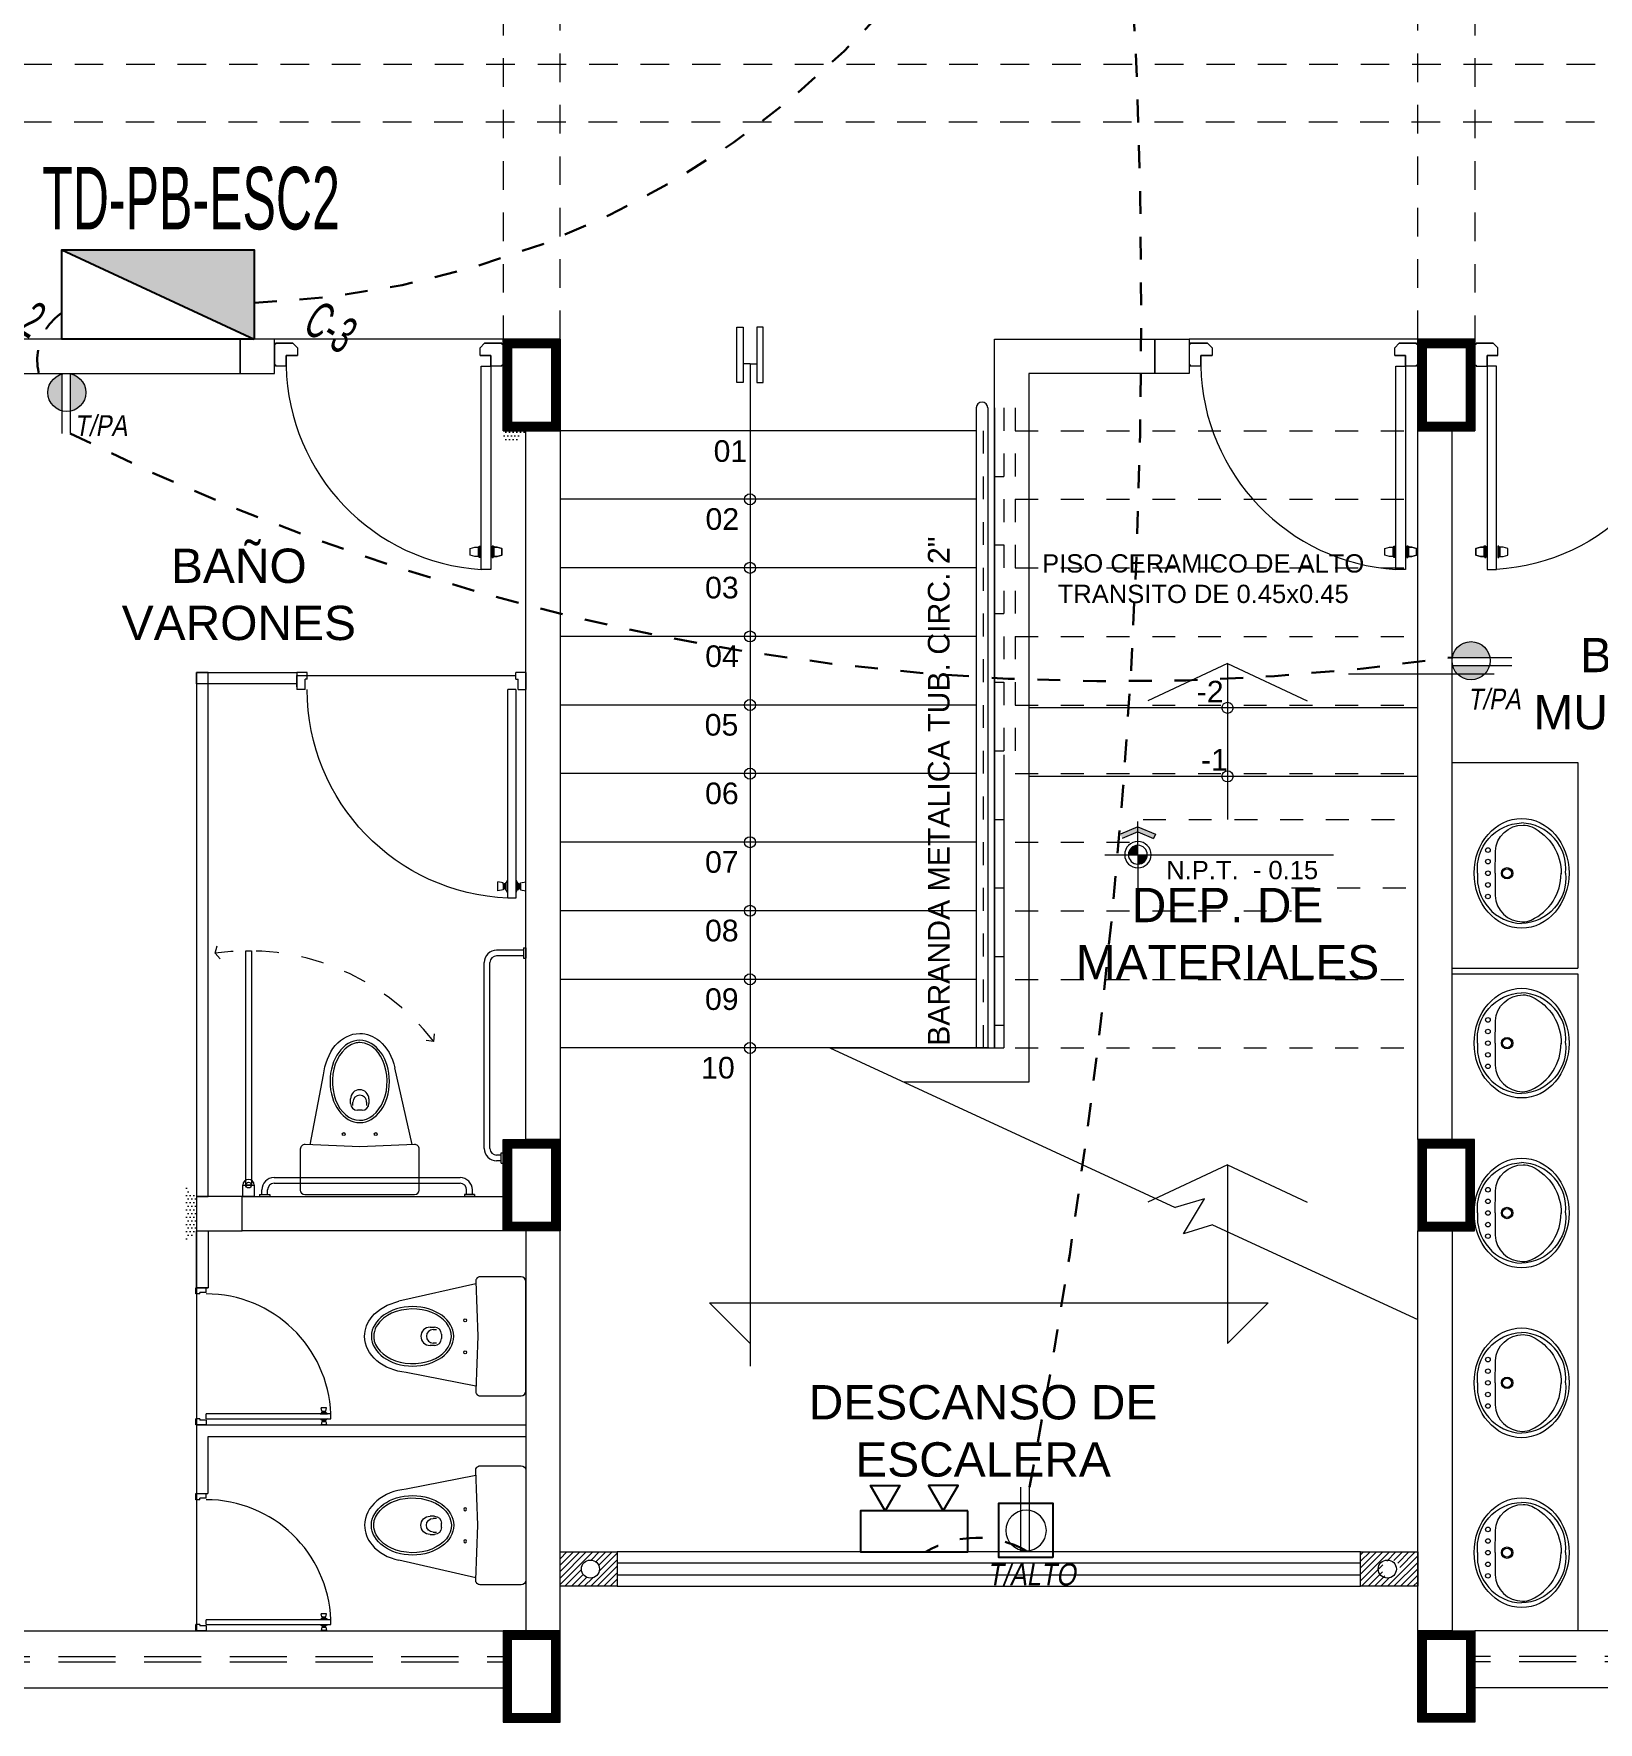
# Model space of a CAD drawing. Header units: millimetres. Extents: x 3354 to 3637, y 1117 to 1358.
# Drawn here: x 3566.86 to 3573.71, y 1123.77 to 1131.16 of the extents above; entities that cross this region are included whole.
import ezdxf

# ---------------------------------------------------------------- set-up
doc = ezdxf.new("R2010")
doc.units = ezdxf.units.MM
for name, pattern in [('CONTINUA', [0]), ('DASHED', [0.75, 0.5, -0.25]), ('DASHED2', [0.375, 0.25, -0.125]), ('HIDDEN', [0.375, 0.25, -0.125]), ('TRAZOS1', [0.15, 0.1, -0.05])]:
    doc.linetypes.add(name, pattern=pattern)
for name, color, linetype, lineweight in [('CASCO', 252, 'Continuous', 9), ('INST. TOMAC.', 3, 'DASHED', 30), ('MURO ALTO', 5, 'Continuous', 25), ('TABLERO', 122, 'Continuous', 25)]:
    doc.layers.add(name, color=color, linetype=linetype, lineweight=lineweight)
doc.layers.add('Efec-muebles', color=7, linetype='Continuous', lineweight=13, true_color=0x85826f)
doc.styles.add('1', font='arial.ttf')
doc.styles.add('2-SIETE', font='ARIALN.TTF', dxfattribs={"height": 0.07})
doc.styles.add('BYE', font='ARIALN.TTF', dxfattribs={"oblique": 10, "height": 2})
doc.styles.add('style2', font='arial.ttf')

# ---------------------------------------------------------------- blocks, each defined once
blk = doc.blocks.new('ghjghg')
at = {"layer": 'Efec-muebles', "linetype": 'CONTINUA', "lineweight": 5, "ltscale": 0.002}
for p, q in [((722.4101, 469.2713), (722.4101, 468.7913)), ((722.6092, 469.2913), (722.4301, 469.2913)), ((722.6191, 469.0313), (722.6292, 469.2704)), ((722.6283, 469.2488), (722.9335, 469.1894)), ((722.8007, 469.0613), (722.8148, 469.0613)), ((722.8089, 469.0713), (722.8289, 469.0713)), ((722.6292, 468.7921), (722.6191, 469.0313)), ((722.7789, 469.0213), (722.7789, 469.0413)), ((722.8148, 469.0013), (722.8007, 469.0013)), ((722.8289, 468.9913), (722.8089, 468.9913)), ((722.8689, 469.0313), (722.8689, 469.0313)), ((722.6288, 468.8013), (722.9653, 468.8781)), ((722.4301, 468.7713), (722.6092, 468.7713))]:
    blk.add_line(p, q, dxfattribs=at)
for centre in [(722.6751, 469.1013), (722.6751, 468.9613)]:
    blk.add_circle(centre, 0.00635, dxfattribs=at)
for centre, radius, start, end in [((722.4301, 469.2713), 0.02, 90, 180), ((722.6092, 469.2713), 0.02, 357.57739, 90), ((722.8089, 469.0413), 0.03, 90, 180), ((722.8148, 469.0313), 0.03, 0, 90), ((722.8289, 469.0313), 0.04, 0, 90), ((722.8089, 469.0213), 0.03, 180, 270), ((722.8148, 469.0313), 0.03, 270, 0), ((722.8289, 469.0313), 0.04, 270, 360), ((722.4301, 468.7913), 0.02, 180, 270), ((722.6092, 468.7913), 0.02, 270, 2.42261)]:
    blk.add_arc(centre, radius, start, end, dxfattribs=at)
at = {"layer": 'Efec-muebles', "linetype": 'CONTINUA', "lineweight": 5, "ltscale": 0.002, "extrusion": (0, 0, -1)}
blk.add_ellipse((722.9051, 469.0313), major_axis=(0.18, 0), ratio=0.722222, dxfattribs=at)
at = {"layer": 'Efec-muebles', "linetype": 'CONTINUA', "lineweight": 5, "ltscale": 0.002}
for points, knots in [([(723.0751, 469.0313), (723.0751, 469.0026), (723.0598, 468.9736), (722.9911, 468.9193), (722.9235, 468.9042), (722.8038, 468.9256), (722.755, 468.9612), (722.7257, 469.0424), (722.7434, 469.0879), (722.8317, 469.1477), (722.9008, 469.1589), (723.0177, 469.131), (723.0622, 469.093), (723.0742, 469.0451), (723.0751, 469.0382), (723.0751, 469.0313)], [0, 0, 0, 0, 0.74049, 0.74049, 1.813277, 1.813277, 2.886063, 2.886063, 3.958849, 3.958849, 5.031636, 5.031636, 6.104422, 6.104422, 6.283185, 6.283185, 6.283185, 6.283185]), ([(722.9335, 469.1894), (722.9818, 469.1843), (723.0282, 469.1669), (723.0945, 469.1103), (723.1151, 469.0715), (723.1151, 469.0313), (723.1151, 469.0004), (723.1031, 468.97), (723.0549, 468.912), (723.0123, 468.8889), (722.9653, 468.8781)], [4.853824, 4.853824, 4.853824, 4.853824, 5.580391, 5.580391, 6.283185, 6.283185, 6.283185, 6.822949, 6.822949, 7.551337, 7.551337, 7.551337, 7.551337])]:
    blk.add_open_spline(points, degree=3, knots=knots, dxfattribs=at)
blk = doc.blocks.new('cgytutytry')
at = {"layer": 'CASCO'}
for p, q in [((-4.4816, 891.1751), (-4.4866, 891.1751)), ((-4.4866, 891.1751), (-4.4866, 891.0996)), ((-4.4866, 891.0996), (-4.4866, 891.1751)), ((-4.4866, 891.1751), (-4.4816, 891.1751)), ((-4.4816, 891.1802), (-4.4816, 891.1751)), ((-4.391, 891.1802), (-4.4816, 891.1802)), ((-4.4816, 891.1751), (-4.4816, 891.1802)), ((-4.386, 891.1265), (-4.4325, 891.1265)), ((-4.4325, 891.1265), (-4.4325, 891.0795)), ((-4.391, 891.1802), (-4.391, 891.1751)), ((-4.391, 891.1802), (-4.391, 891.1751)), ((-4.386, 891.1751), (-4.391, 891.1751)), ((-4.391, 891.1751), (-4.386, 891.1751)), ((-4.386, 891.1751), (-4.386, 891.1265)), ((-4.386, 891.1751), (-4.386, 891.1265)), ((-4.386, 891.0851), (-4.386, 891.1265)), ((-4.386, 891.1265), (-3.4968, 891.1265)), ((-3.5981, 891.132), (-3.5981, 891.1405)), ((-3.5981, 891.1405), (-3.5942, 891.1405)), ((-3.5495, 891.132), (-3.5981, 891.132)), ((-3.5942, 891.155), (-3.5892, 891.1752)), ((-3.5942, 891.1405), (-3.5942, 891.155)), ((-3.5892, 891.1752), (-3.5592, 891.1752)), ((-3.5592, 891.1752), (-3.5541, 891.155)), ((-3.5541, 891.155), (-3.5541, 891.1366)), ((-3.5541, 891.1366), (-3.5495, 891.1366)), ((-3.5495, 891.1366), (-3.5495, 891.132)), ((-3.4968, 891.1265), (-3.4968, 891.0851)), ((-4.4665, 891.0795), (-4.4866, 891.0996)), ((-4.4665, 891.0795), (-4.4866, 891.0996)), ((-4.4325, 891.0795), (-4.4665, 891.0795)), ((-4.4325, 891.0795), (-4.4665, 891.0795)), ((-3.4968, 891.0851), (-4.386, 891.0851)), ((-3.5981, 891.075), (-3.5981, 891.0797)), ((-3.5981, 891.0797), (-3.5495, 891.0797)), ((-3.5942, 891.075), (-3.5981, 891.075)), ((-3.5942, 891.0567), (-3.5942, 891.075)), ((-3.5892, 891.0365), (-3.5942, 891.0567)), ((-3.5541, 891.0567), (-3.5592, 891.0365)), ((-3.5495, 891.075), (-3.5541, 891.075)), ((-3.5541, 891.075), (-3.5541, 891.0567)), ((-3.5495, 891.0797), (-3.5495, 891.075)), ((-3.5592, 891.0365), (-3.5892, 891.0365)), ((-4.4668, 890.2808), (-4.4869, 890.2607)), ((-4.4869, 890.2607), (-4.4668, 890.2808)), ((-4.4869, 890.2607), (-4.4869, 890.1852)), ((-4.4869, 890.1852), (-4.4869, 890.2607)), ((-4.4668, 890.2808), (-4.4328, 890.2808)), ((-4.4668, 890.2808), (-4.4328, 890.2808)), ((-4.4328, 890.2808), (-4.4328, 890.2308)), ((-4.4869, 890.1852), (-4.4819, 890.1852)), ((-4.4819, 890.1852), (-4.4869, 890.1852)), ((-4.4819, 890.1852), (-4.4819, 890.1802)), ((-4.4819, 890.1802), (-4.4819, 890.1852)), ((-4.4819, 890.1802), (-4.3913, 890.1802)), ((-4.4328, 890.2308), (-4.3862, 890.2308)), ((-4.3913, 890.1852), (-4.3862, 890.1852)), ((-4.3913, 890.1852), (-4.3913, 890.1802)), ((-4.3862, 890.1852), (-4.3913, 890.1852)), ((-4.3913, 890.1852), (-4.3913, 890.1802)), ((-4.3862, 890.2308), (-4.3862, 890.1852)), ((-4.3862, 890.2308), (-4.3862, 890.1852))]:
    blk.add_line(p, q, dxfattribs=at)
for points in [[(-4.4325, 891.0795), (-4.4325, 891.1265), (-4.386, 891.1265)], [(-4.3862, 890.2308), (-4.4328, 890.2308), (-4.4328, 890.2808)]]:
    blk.add_lwpolyline(points, dxfattribs=at)
for points in [[(-3.4968, 891.1265), (-3.4968, 891.0851), (-4.386, 891.0851), (-4.386, 891.1265)], [(-3.5495, 891.132), (-3.5495, 891.1366), (-3.5981, 891.1366), (-3.5981, 891.132)], [(-3.5541, 891.1405), (-3.5541, 891.155), (-3.5592, 891.1752), (-3.5892, 891.1752), (-3.5942, 891.155), (-3.5942, 891.1405)], [(-3.5495, 891.0797), (-3.5495, 891.075), (-3.5981, 891.075), (-3.5981, 891.0797)], [(-3.5541, 891.0712), (-3.5541, 891.0567), (-3.5592, 891.0365), (-3.5892, 891.0365), (-3.5942, 891.0567), (-3.5942, 891.0712)]]:
    blk.add_lwpolyline(points, close=True, dxfattribs=at)
blk.add_arc((-4.4075, 891.1431), 0.9125, 271.33619, 356.35898, dxfattribs=at)
blk = doc.blocks.new('hjkhjkuhku')
at = {"layer": 'CASCO'}
for p, q in [((734.6482, 326.1642), (734.6482, 326.2092)), ((734.6482, 326.2092), (734.6752, 326.2092)), ((734.6692, 326.1642), (734.6692, 326.1912)), ((734.6752, 326.1912), (734.6692, 326.1912)), ((734.6752, 326.1912), (734.6752, 326.2092)), ((735.2212, 326.2092), (735.2482, 326.2092)), ((735.2212, 326.1912), (735.2212, 326.2092)), ((735.2212, 326.1912), (735.2272, 326.1912)), ((735.2272, 326.1642), (735.2272, 326.1912)), ((735.2482, 326.2092), (735.2482, 326.1642)), ((735.2482, 326.2092), (735.2482, 326.1642)), ((734.6692, 326.1642), (734.6482, 326.1642)), ((734.6752, 326.1642), (734.6962, 326.1642)), ((734.6752, 326.1642), (734.6752, 325.6182)), ((734.6962, 325.6182), (734.6962, 326.1642)), ((735.2272, 326.1642), (735.2482, 326.1642)), ((734.6633, 325.6583), (734.649, 325.6612)), ((734.649, 325.6373), (734.649, 325.6612)), ((734.6743, 325.665), (734.6705, 325.6578)), ((734.6752, 325.665), (734.6743, 325.665)), ((734.6743, 325.665), (734.6743, 325.6335)), ((734.6962, 325.665), (734.6972, 325.665)), ((734.6972, 325.665), (734.701, 325.6578)), ((734.6972, 325.665), (734.6972, 325.6335)), ((734.7082, 325.6583), (734.7225, 325.6612)), ((734.7225, 325.6373), (734.7225, 325.6612)), ((734.6633, 325.6402), (734.649, 325.6373)), ((734.6633, 325.6545), (734.6633, 325.6583)), ((734.6633, 325.6545), (734.6633, 325.644)), ((734.6657, 325.6545), (734.6633, 325.6545)), ((734.6633, 325.644), (734.6633, 325.6402)), ((734.6657, 325.644), (734.6633, 325.644)), ((734.6681, 325.6559), (734.6657, 325.6559)), ((734.6657, 325.6545), (734.6657, 325.6559)), ((734.6657, 325.6545), (734.6657, 325.644)), ((734.6657, 325.644), (734.6657, 325.6426)), ((734.6681, 325.6426), (734.6657, 325.6426)), ((734.6681, 325.6559), (734.6681, 325.6578)), ((734.6705, 325.6578), (734.6681, 325.6578)), ((734.6681, 325.6559), (734.6681, 325.6426)), ((734.6681, 325.6426), (734.6681, 325.6406)), ((734.6705, 325.6406), (734.6681, 325.6406)), ((734.6705, 325.6578), (734.6705, 325.6406)), ((734.6743, 325.6335), (734.6705, 325.6406)), ((734.6752, 325.6335), (734.6743, 325.6335)), ((734.6752, 325.6182), (734.6962, 325.6182)), ((734.6962, 325.6492), (734.6962, 325.6492)), ((734.6962, 325.6492), (734.6962, 325.6492)), ((734.6962, 325.6335), (734.6972, 325.6335)), ((734.6972, 325.6335), (734.701, 325.6406)), ((734.701, 325.6578), (734.7034, 325.6578)), ((734.701, 325.6578), (734.701, 325.6406)), ((734.701, 325.6406), (734.7034, 325.6406)), ((734.7034, 325.6559), (734.7034, 325.6578)), ((734.7034, 325.6559), (734.7034, 325.6426)), ((734.7034, 325.6559), (734.7058, 325.6559)), ((734.7034, 325.6426), (734.7034, 325.6406)), ((734.7034, 325.6426), (734.7058, 325.6426)), ((734.7058, 325.6545), (734.7058, 325.6559)), ((734.7058, 325.6545), (734.7082, 325.6545)), ((734.7058, 325.6545), (734.7058, 325.644)), ((734.7058, 325.644), (734.7058, 325.6426)), ((734.7058, 325.644), (734.7082, 325.644)), ((734.7082, 325.6545), (734.7082, 325.6583)), ((734.7082, 325.6545), (734.7082, 325.644)), ((734.7082, 325.644), (734.7082, 325.6402)), ((734.7082, 325.6402), (734.7225, 325.6373))]:
    blk.add_line(p, q, dxfattribs=at)
blk.add_arc((734.6752, 326.1642), 0.546, 272.2042, 0, dxfattribs=at)
blk = doc.blocks.new('dtyrdyt')
at = {"layer": 'CASCO'}
h = blk.add_hatch(color=256, dxfattribs=at)
h.paths.add_polyline_path([(850.1257, 424.9391), (850.167, 424.9391, 0.414214), (850.1257, 424.9804)])
h.paths.add_polyline_path([(850.1257, 424.8978), (850.1257, 424.9391), (850.0844, 424.9391, 0.414214)])
blk.add_hatch(color=256, dxfattribs=at).paths.add_polyline_path([(850.1257, 424.839), (850.057, 424.8675), (850.0494, 424.8491), (850.1257, 424.8176), (850.202, 424.8491), (850.1944, 424.8675)])
for p, q in [((850.1257, 424.9391), (850.1257, 425.0839)), ((849.9811, 424.9391), (850.9807, 424.9391)), ((850.1257, 424.9391), (850.1257, 424.7945)), ((850.1257, 424.8176), (850.0494, 424.8491)), ((850.1257, 424.839), (850.057, 424.8675)), ((850.1257, 424.839), (850.1944, 424.8675)), ((850.1257, 424.8176), (850.202, 424.8491)), ((850.202, 424.8491), (850.1944, 424.8675))]:
    blk.add_line(p, q, dxfattribs=at)
for radius in [0.0578, 0.0413]:
    blk.add_circle((850.1257, 424.9391), radius, dxfattribs=at)
blk = doc.blocks.new('T')
at = {"color": 4, "linetype": 'Continuous', "lineweight": 20, "ltscale": 0.1}
for p, q in [((-49.2221, 238.5732), (-49.433, 238.5732)), ((-49.2221, 238.5443), (-49.433, 238.5443))]:
    blk.add_line(p, q, dxfattribs=at)
blk.add_circle((-49.2892, 238.5559), 0.0671, dxfattribs=at)
blk = doc.blocks.new('TABLERO ELECTRICO')
at = {"layer": 'TABLERO'}
blk.add_hatch(color=256, dxfattribs=at).paths.add_polyline_path([(138.8883, 62.4182), (138.8883, 61.6883), (139.2284, 62.4182)])
blk.add_line((138.8883, 61.6883), (139.2284, 62.4182), dxfattribs=at)
blk.add_lwpolyline([(139.2284, 62.4182), (139.2284, 61.6883), (138.8883, 61.6883), (138.8883, 62.4182)], close=True, dxfattribs=at)

msp = doc.modelspace()

# ---------------------------------------------------------------- hatches: boundary and pattern name
at = {"linetype": 'Continuous', "lineweight": 20, "ltscale": 0.1}
h = msp.add_hatch(color=4, dxfattribs=at)
h.paths.add_polyline_path([(3567.0226, 1129.5052), (3567.0226, 1129.6694, -0.840509)])
h.paths.add_polyline_path([(3566.9868, 1129.6678), (3566.9868, 1129.5068, -0.767976)])
h = msp.add_hatch(color=4, dxfattribs=at)
h.paths.add_polyline_path([(3573.2327, 1128.4286), (3573.0685, 1128.4286, -0.840509)])
h.paths.add_polyline_path([(3573.0701, 1128.3928), (3573.2311, 1128.3928, -0.767976)])
at = {"layer": 'CASCO'}
h = msp.add_hatch(dxfattribs=at)
h.set_pattern_fill('DOTS', color=256, scale=0.01, angle=180, style=0)
h.set_pattern_definition([(180, (1535.49222, -156.794488), (-0.0079375, -0.015875), [0, -0.015875])])
h.paths.add_polyline_path([(3568.9165, 1129.3704), (3568.9165, 1129.4196), (3568.9173, 1129.4204), (3569.0158, 1129.4204), (3568.9658, 1129.3704)])
h = msp.add_hatch(dxfattribs=at)
h.set_pattern_fill('DOTS', color=256, scale=0.01, angle=180, style=0)
h.set_pattern_definition([(180, (1536.833583, -153.544492), (-0.0079375, -0.015875), [0, -0.015875])])
h.paths.add_polyline_path([(3567.5759, 1125.9204), (3567.5259, 1125.8704), (3567.5259, 1126.1204), (3567.5759, 1126.0704)])
at = {"layer": 'CASCO', "lineweight": 5}
h = msp.add_hatch(dxfattribs=at)
h.set_pattern_fill('_USER', color=256, scale=0.02, angle=45, pattern_type=0)
h.set_pattern_definition([(45, (1632.53791, -137.165645), (-0.01414213562, 0.01414213562), [])])
edge = h.paths.add_edge_path()
edge.add_arc((3569.2988, 1124.4412), 0.0395, 180, 540)
h.paths.add_polyline_path([(3569.4158, 1124.3662), (3569.1658, 1124.3662), (3569.1658, 1124.5162), (3569.4158, 1124.5162)])
h = msp.add_hatch(dxfattribs=at)
h.set_pattern_fill('_USER', color=256, scale=0.02, angle=45, pattern_type=0)
h.set_pattern_definition([(45, (1629.036414, -137.165645), (-0.01414213562, 0.01414213562), [])])
edge = h.paths.add_edge_path()
edge.add_arc((3572.8002, 1124.4412), 0.0395, 180, 540)
h.paths.add_polyline_path([(3572.9173, 1124.3662), (3572.6673, 1124.3662), (3572.6673, 1124.5162), (3572.9173, 1124.5162)])

# ---------------------------------------------------------------- linework, layer by layer
at = {"color": 4, "linetype": 'Continuous', "lineweight": 20, "ltscale": 0.1}
for p, q in [((3566.9868, 1129.6706), (3566.9868, 1129.4086)), ((3567.0226, 1129.6706), (3567.0226, 1129.4086)), ((3573.0673, 1128.4286), (3573.3293, 1128.4286)), ((3573.0673, 1128.3928), (3573.3293, 1128.3928))]:
    msp.add_line(p, q, dxfattribs=at)
at = {"color": 2, "lineweight": 25}
for points in [[(3570.5875, 1124.6952), (3570.523, 1124.8068), (3570.6519, 1124.8068)], [(3570.5875, 1124.6952), (3570.523, 1124.8068), (3570.6519, 1124.8068)], [(3570.8421, 1124.6952), (3570.9065, 1124.8068), (3570.7777, 1124.8068)], [(3570.8421, 1124.6952), (3570.9065, 1124.8068), (3570.7777, 1124.8068)], [(3570.9493, 1124.6952), (3570.4803, 1124.6952), (3570.4803, 1124.5162), (3570.9493, 1124.5162)], [(3570.9493, 1124.6952), (3570.4803, 1124.6952), (3570.4803, 1124.5162), (3570.9493, 1124.5162)]]:
    msp.add_lwpolyline(points, close=True, dxfattribs=at)
msp.add_lwpolyline([(3571.3212, 1124.4919), (3571.0844, 1124.4919), (3571.0844, 1124.7298), (3571.3212, 1124.7298)], close=True)
msp.add_lwpolyline([(3571.3212, 1124.4919), (3571.0844, 1124.4919), (3571.0844, 1124.7298), (3571.3212, 1124.7298)], close=True)
at = {"color": 4, "linetype": 'Continuous', "lineweight": 20, "ltscale": 0.1}
for centre in [(3567.0083, 1129.5873), (3573.1506, 1128.4143)]:
    msp.add_circle(centre, 0.0833, dxfattribs=at)
at = {"layer": 'CASCO', "lineweight": 5}
for p, q in [((3567.9665, 1129.8204), (3567.9165, 1129.8204)), ((3568.9165, 1129.8204), (3567.9165, 1129.8204)), ((3568.9165, 1129.8204), (3568.8665, 1129.8204)), ((3572.9173, 1129.8204), (3571.9173, 1129.8204)), ((3569.9969, 1129.7133), (3569.9669, 1129.7133)), ((3569.9969, 1129.7133), (3569.9969, 1125.3282)), ((3569.9969, 1129.7133), (3570.0269, 1129.7133)), ((3569.9976, 1129.7133), (3569.9976, 1125.3282)), ((3570.9865, 1129.5204), (3570.9865, 1126.7204)), ((3571.0365, 1129.5204), (3571.0365, 1126.7204)), ((3571.0665, 1129.5204), (3571.0665, 1126.7204)), ((3570.9865, 1129.4204), (3569.1665, 1129.4204)), ((3571.0665, 1129.2204), (3571.1065, 1129.2204)), ((3570.9865, 1129.1204), (3569.1664, 1129.1204)), ((3571.0665, 1128.9204), (3571.1065, 1128.9204)), ((3570.9865, 1128.8204), (3569.1662, 1128.8204)), ((3571.0665, 1128.6204), (3571.1065, 1128.6204)), ((3570.9865, 1128.5204), (3569.1661, 1128.5204)), ((3568.015, 1128.35), (3568.9722, 1128.35)), ((3572.0854, 1128.4027), (3571.737, 1128.2388)), ((3572.0854, 1128.4027), (3572.0854, 1127.7204)), ((3572.0854, 1128.4027), (3572.4338, 1128.2388)), ((3571.0665, 1128.3204), (3571.1065, 1128.3204)), ((3570.9865, 1128.2204), (3569.166, 1128.2204)), ((3572.9165, 1128.2081), (3571.2165, 1128.2081)), ((3571.0665, 1128.0204), (3571.1065, 1128.0204)), ((3571.1065, 1128.0019), (3571.1065, 1126.7204)), ((3570.9865, 1127.9204), (3569.1658, 1127.9204)), ((3572.9165, 1127.9081), (3571.2165, 1127.9081)), ((3573.0673, 1127.9692), (3573.6173, 1127.9692)), ((3573.6173, 1127.9692), (3573.6173, 1127.0692)), ((3571.0665, 1127.7204), (3571.1065, 1127.7204)), ((3570.9865, 1127.6204), (3569.1657, 1127.6204)), ((3571.0665, 1127.4204), (3571.1065, 1127.4204)), ((3570.9865, 1127.3204), (3569.1656, 1127.3204)), ((3567.6573, 1127.135), (3567.6664, 1127.1673)), ((3567.6573, 1127.135), (3567.6788, 1127.1103)), ((3571.0665, 1127.1204), (3571.1065, 1127.1204)), ((3570.9865, 1127.0204), (3569.1654, 1127.0204)), ((3573.0673, 1127.0692), (3573.6173, 1127.0692)), ((3573.0673, 1127.0442), (3573.6173, 1127.0442)), ((3573.6173, 1127.0442), (3573.6173, 1124.1711)), ((3571.0665, 1126.8204), (3571.1065, 1126.8204)), ((3568.613, 1126.7491), (3568.5797, 1126.7531)), ((3568.613, 1126.7491), (3568.616, 1126.7825)), ((3570.9865, 1126.7204), (3569.1653, 1126.7204)), ((3570.3454, 1126.7204), (3571.857, 1126.0219)), ((3571.0415, 1126.7204), (3570.9765, 1126.7204)), ((3571.0165, 1126.7204), (3570.9765, 1126.7204)), ((3571.0165, 1126.7204), (3570.9765, 1126.7204)), ((3571.0415, 1126.7204), (3571.1065, 1126.7204)), ((3571.0665, 1126.7204), (3571.1065, 1126.7204)), ((3572.0854, 1126.2098), (3571.737, 1126.0459)), ((3572.0854, 1126.2098), (3572.0854, 1125.4282)), ((3572.0854, 1126.2098), (3572.4338, 1126.0459)), ((3572.0194, 1125.9469), (3572.9173, 1125.532)), ((3569.8193, 1125.6058), (3572.263, 1125.6058)), ((3569.9969, 1125.4282), (3569.8193, 1125.6058)), ((3572.0854, 1125.4282), (3572.263, 1125.6058)), ((3566.1665, 1124.1716), (3568.9163, 1124.1716)), ((3575.9178, 1124.1711), (3573.1678, 1124.1711)), ((3566.1665, 1123.9221), (3568.9163, 1123.9221)), ((3575.9178, 1123.9216), (3573.1678, 1123.9216))]:
    msp.add_line(p, q, dxfattribs=at)
at = {"layer": 'CASCO', "linetype": 'TRAZOS1', "lineweight": 5}
for p, q in [((3571.1065, 1129.5204), (3571.1065, 1128.0019)), ((3571.1565, 1129.5204), (3571.1565, 1127.9788)), ((3571.0165, 1129.4204), (3571.0165, 1126.6204)), ((3571.1565, 1129.4204), (3572.9165, 1129.4204)), ((3571.1565, 1129.1204), (3572.9165, 1129.1204)), ((3571.1565, 1128.8204), (3572.9165, 1128.8204)), ((3571.1565, 1128.5204), (3572.9165, 1128.5204)), ((3571.1565, 1128.2204), (3572.9165, 1128.2204)), ((3571.1565, 1127.9204), (3572.9165, 1127.9204)), ((3571.7158, 1127.7204), (3572.9165, 1127.7204)), ((3571.1565, 1127.6204), (3571.7158, 1127.6204)), ((3572.365, 1127.4204), (3572.9165, 1127.4204)), ((3571.1565, 1127.3204), (3572.365, 1127.3204)), ((3571.1565, 1127.0204), (3572.9165, 1127.0204)), ((3571.1565, 1126.7204), (3572.9165, 1126.7204))]:
    msp.add_line(p, q, dxfattribs=at)
at = {"layer": 'CASCO', "lineweight": 5, "ltscale": 0.002}
for p, q in [((3568.015, 1128.3), (3568.015, 1128.35)), ((3573.0673, 1127.9692), (3573.6173, 1127.9692)), ((3567.5752, 1125.0716), (3567.5752, 1124.7716)), ((3567.5759, 1125.0716), (3569.0158, 1125.0716)), ((3567.6252, 1125.0216), (3567.6252, 1124.7716)), ((3567.6259, 1125.0216), (3569.0158, 1125.0216))]:
    msp.add_line(p, q, dxfattribs=at)
at = {"layer": 'CASCO'}
for p, q in [((3573.2521, 1128.3555), (3572.6139, 1128.3555)), ((3567.5759, 1125.9204), (3567.5759, 1124.1716))]:
    msp.add_line(p, q, dxfattribs=at)
at = {"layer": 'CASCO', "linetype": 'Continuous', "lineweight": 5}
for p, q in [((3568.8343, 1126.2809), (3568.8343, 1127.0941)), ((3568.8593, 1126.2809), (3568.8593, 1127.0941)), ((3569.0061, 1127.1482), (3568.8883, 1127.1482)), ((3569.0061, 1127.1232), (3568.8883, 1127.1232)), ((3569.0061, 1127.1578), (3569.0061, 1127.1135)), ((3569.0061, 1127.1578), (3569.0158, 1127.1578)), ((3569.0061, 1127.1135), (3569.0158, 1127.1135)), ((3569.0158, 1127.1578), (3569.0158, 1127.1135)), ((3568.9076, 1126.2519), (3568.8883, 1126.2519)), ((3568.9076, 1126.2269), (3568.8883, 1126.2269)), ((3568.9076, 1126.2172), (3568.9076, 1126.2616)), ((3568.9076, 1126.2616), (3568.9173, 1126.2616)), ((3568.9076, 1126.2172), (3568.9173, 1126.2172)), ((3568.9173, 1126.2172), (3568.9173, 1126.2616)), ((3567.9151, 1126.1534), (3568.7283, 1126.1534)), ((3567.9151, 1126.1284), (3568.7283, 1126.1284)), ((3567.8514, 1126.0801), (3567.8957, 1126.0801)), ((3567.8514, 1126.0801), (3567.8514, 1126.0704)), ((3567.8514, 1126.0704), (3567.8957, 1126.0704)), ((3567.8611, 1126.0801), (3567.8611, 1126.0994)), ((3567.8861, 1126.0801), (3567.8861, 1126.0994)), ((3567.8957, 1126.0801), (3567.8957, 1126.0704)), ((3568.792, 1126.0801), (3568.7476, 1126.0801)), ((3568.7476, 1126.0801), (3568.7476, 1126.0704)), ((3568.792, 1126.0704), (3568.7476, 1126.0704)), ((3568.7573, 1126.0801), (3568.7573, 1126.0994)), ((3568.7823, 1126.0801), (3568.7823, 1126.0994)), ((3568.792, 1126.0801), (3568.792, 1126.0704))]:
    msp.add_line(p, q, dxfattribs=at)
at = {"layer": 'CASCO', "lineweight": 5, "ltscale": 2}
for p, q in [((3567.5759, 1125.6716), (3567.6259, 1125.6716)), ((3567.5752, 1124.7716), (3567.6252, 1124.7716))]:
    msp.add_line(p, q, dxfattribs=at)
at = {"layer": 'CASCO', "linetype": 'HIDDEN', "lineweight": 5, "ltscale": 0.5}
for points in [[(3569.1665, 1133.5242), (3568.9165, 1133.5242), (3568.9165, 1129.8204), (3569.1665, 1129.8204)], [(3572.9173, 1133.5242), (3573.1673, 1133.5242), (3573.1673, 1129.8204), (3572.9173, 1129.8204)], [(3566.3658, 1130.7716), (3575.718, 1130.7716), (3575.718, 1131.0216), (3566.3658, 1131.0216)]]:
    msp.add_lwpolyline(points, close=True, dxfattribs=at)
at = {"layer": 'CASCO'}
for points in [[(3567.7665, 1129.6704), (3567.7665, 1129.8204), (3565.9143, 1129.8204), (3565.9143, 1129.6704)], [(3567.7665, 1129.8204), (3565.915, 1129.8204), (3565.915, 1129.6704), (3567.7665, 1129.6704)], [(3569.1665, 1126.3204), (3569.0158, 1126.3204), (3569.0158, 1129.4204), (3569.1665, 1129.4204)], [(3572.9165, 1126.3204), (3573.0673, 1126.3204), (3573.0673, 1129.4204), (3572.9165, 1129.4204)], [(3572.9165, 1126.3204), (3573.0673, 1126.3204), (3573.0673, 1129.4204), (3572.9165, 1129.4204)], [(3569.1658, 1125.9204), (3569.0158, 1125.9204), (3569.0158, 1124.1711), (3569.1658, 1124.1711)], [(3572.9173, 1125.9204), (3573.0673, 1125.9204), (3573.0673, 1124.1711), (3572.9173, 1124.1711)]]:
    msp.add_lwpolyline(points, close=True, dxfattribs=at)
at = {"layer": 'CASCO', "lineweight": 5}
for points in [[(3567.7665, 1129.8204), (3567.7665, 1129.6704), (3567.9165, 1129.6704), (3567.9165, 1129.8204)], [(3568.9165, 1129.8204), (3569.1665, 1129.8204), (3569.1665, 1129.4204), (3568.9165, 1129.4204)], [(3568.9165, 1129.4204), (3569.1665, 1129.4204), (3569.1665, 1129.8204), (3568.9165, 1129.8204)], [(3569.9392, 1129.631), (3569.9392, 1129.8737), (3569.9669, 1129.8737), (3569.9669, 1129.631)], [(3570.0545, 1129.631), (3570.0545, 1129.8737), (3570.0269, 1129.8737), (3570.0269, 1129.631)], [(3571.9173, 1129.8204), (3571.9173, 1129.6704), (3571.7673, 1129.6704), (3571.7673, 1129.8204)], [(3572.9173, 1129.8204), (3573.1673, 1129.8204), (3573.1673, 1129.4204), (3572.9173, 1129.4204)], [(3572.9173, 1129.4204), (3573.1673, 1129.4204), (3573.1673, 1129.8204), (3572.9173, 1129.8204)], [(3568.9173, 1126.3204), (3569.1658, 1126.3204), (3569.1658, 1125.9204), (3568.9173, 1125.9204)], [(3573.1657, 1126.3204), (3572.9173, 1126.3204), (3572.9173, 1125.9204), (3573.1657, 1125.9204)], [(3567.5759, 1125.9204), (3567.7759, 1125.9204), (3567.7759, 1126.0704), (3567.5759, 1126.0704)], [(3568.9173, 1125.9204), (3567.7759, 1125.9204), (3567.7759, 1126.0704), (3568.9173, 1126.0704)], [(3569.4158, 1124.3662), (3569.1658, 1124.3662), (3569.1658, 1124.5162), (3569.4158, 1124.5162)], [(3569.4158, 1124.3662), (3572.6673, 1124.3662), (3572.6673, 1124.5162), (3569.4158, 1124.5162)], [(3572.9173, 1124.3662), (3572.6673, 1124.3662), (3572.6673, 1124.5162), (3572.9173, 1124.5162)], [(3568.9163, 1123.7711), (3569.1663, 1123.7711), (3569.1663, 1123.7711), (3569.1663, 1124.1711), (3568.9163, 1124.1711)], [(3573.1678, 1123.7711), (3572.9178, 1123.7711), (3572.9178, 1123.7711), (3572.9178, 1124.1711), (3573.1678, 1124.1711)]]:
    msp.add_lwpolyline(points, close=True, dxfattribs=at)
at = {"layer": 'CASCO', "const_width": 0.04}
for points in [[(3568.9365, 1129.4404), (3569.1465, 1129.4404), (3569.1465, 1129.8004), (3568.9365, 1129.8004)], [(3572.9373, 1129.4404), (3573.1473, 1129.4404), (3573.1473, 1129.8004), (3572.9373, 1129.8004)], [(3568.9373, 1126.3004), (3569.1458, 1126.3004), (3569.1458, 1125.9404), (3568.9373, 1125.9404)], [(3573.1457, 1126.3004), (3572.9373, 1126.3004), (3572.9373, 1125.9404), (3573.1457, 1125.9404)], [(3568.9363, 1123.7911), (3569.1463, 1123.7911), (3569.1463, 1124.1511), (3568.9363, 1124.1511)], [(3573.1478, 1123.7911), (3572.9378, 1123.7911), (3572.9378, 1124.1511), (3573.1478, 1124.1511)]]:
    msp.add_lwpolyline(points, close=True, dxfattribs=at)
at = {"layer": 'CASCO', "lineweight": 5}
for points in [[(3570.3454, 1126.7204), (3571.0665, 1126.7204), (3571.0665, 1129.8204)], [(3572.0194, 1125.9469), (3571.8924, 1125.9076), (3571.984, 1126.0612), (3571.857, 1126.0219)], [(3572.6673, 1124.4662), (3569.4158, 1124.4662)], [(3569.4158, 1124.4162), (3572.6673, 1124.4162)]]:
    msp.add_lwpolyline(points, dxfattribs=at)
at = {"layer": 'CASCO'}
msp.add_lwpolyline([(3571.0665, 1129.8204), (3571.7673, 1129.8204), (3571.7673, 1129.6704), (3571.2165, 1129.6704), (3571.2165, 1126.5704), (3570.67, 1126.5704)], dxfattribs=at)
at = {"layer": 'CASCO', "lineweight": 5, "ltscale": 0.002}
for points in [[(3567.5759, 1126.0704), (3567.6259, 1126.0704), (3567.6259, 1128.363), (3567.5759, 1128.363)], [(3568.015, 1128.313), (3567.5759, 1128.313), (3567.5759, 1128.363), (3568.015, 1128.363)], [(3567.5759, 1125.9204), (3567.6259, 1125.9204), (3567.6259, 1125.6716), (3567.5759, 1125.6716)]]:
    msp.add_lwpolyline(points, close=True, dxfattribs=at)
at = {"layer": 'CASCO', "linetype": 'Continuous', "lineweight": 5}
for points in [[(3567.8158, 1126.1204), (3567.7908, 1126.1204), (3567.7908, 1127.1454), (3567.8158, 1127.1454)], [(3567.8283, 1126.0704), (3567.7783, 1126.0704), (3567.7783, 1126.1204), (3567.8283, 1126.1204)]]:
    msp.add_lwpolyline(points, close=True, dxfattribs=at)
at = {"layer": 'CASCO', "linetype": 'DASHED2', "lineweight": 5}
for points in [[(3566.2214, 1124.0583), (3568.9163, 1124.0589)], [(3575.8609, 1124.0579), (3573.1678, 1124.0585)], [(3566.2214, 1124.0358), (3568.9163, 1124.0352)], [(3575.8609, 1124.0353), (3573.1678, 1124.0347)]]:
    msp.add_lwpolyline(points, dxfattribs=at)
at = {"layer": 'CASCO', "lineweight": 5}
for centre, radius in [((3569.9969, 1129.1204), 0.0242), ((3569.9969, 1128.8204), 0.0242), ((3569.9969, 1128.5204), 0.0242), ((3569.9969, 1128.2204), 0.0242), ((3572.0854, 1128.2081), 0.0242), ((3569.9969, 1127.9204), 0.0242), ((3572.0854, 1127.9081), 0.0242), ((3569.9969, 1127.6204), 0.0242), ((3569.9969, 1127.3204), 0.0242), ((3569.9969, 1127.0204), 0.0242), ((3569.9969, 1126.7204), 0.0242), ((3569.2988, 1124.4412), 0.0395), ((3572.7843, 1124.4412), 0.0395)]:
    msp.add_circle(centre, radius, dxfattribs=at)
at = {"layer": 'CASCO', "linetype": 'Continuous', "lineweight": 5}
msp.add_circle((3567.8033, 1126.1204), 0.0125, dxfattribs=at)
at = {"layer": 'CASCO', "lineweight": 5}
msp.add_arc((3571.0115, 1129.5204), 0.025, 0, 180, dxfattribs=at)
at = {"layer": 'CASCO', "linetype": 'TRAZOS1', "lineweight": 5}
msp.add_arc((3567.8033, 1126.1204), 1.0251, 37.83018, 98.19155, dxfattribs=at)
at = {"layer": 'CASCO', "linetype": 'Continuous', "lineweight": 5}
for centre, radius, start, end in [((3568.8883, 1127.0941), 0.054, 90, 180), ((3568.8883, 1127.0941), 0.029, 90, 180), ((3568.8883, 1127.0941), 0.029, 90, 180), ((3568.8883, 1126.2809), 0.054, 180, 270), ((3568.8883, 1126.2809), 0.029, 180, 270), ((3567.8033, 1126.1204), 0.025, 0, 180), ((3567.9151, 1126.0994), 0.054, 90, 180), ((3567.9151, 1126.0994), 0.029, 90, 180), ((3568.7283, 1126.0994), 0.054, 0, 90), ((3568.7283, 1126.0994), 0.029, 0, 90), ((3568.7283, 1126.0994), 0.029, 0, 90)]:
    msp.add_arc(centre, radius, start, end, dxfattribs=at)
at = {"layer": 'Efec-muebles', "lineweight": 5}
for p, q in [((3573.2559, 1127.4845), (3573.2569, 1127.5813)), ((3573.2559, 1127.4845), (3573.2559, 1127.3876)), ((3573.2559, 1126.7416), (3573.2569, 1126.8384)), ((3573.2559, 1126.7416), (3573.2559, 1126.6447)), ((3573.2559, 1125.9987), (3573.2569, 1126.0955)), ((3573.2559, 1125.9987), (3573.2559, 1125.9018)), ((3573.2559, 1125.2558), (3573.2569, 1125.3526)), ((3573.2559, 1125.2558), (3573.2559, 1125.1589)), ((3573.2559, 1124.5129), (3573.2569, 1124.6097)), ((3573.2559, 1124.5129), (3573.2559, 1124.416))]:
    msp.add_line(p, q, dxfattribs=at)
for points in [[(3573.1792, 1127.4845, -0.434442), (3573.3717, 1127.7045, -1.298987)], [(3573.2569, 1127.5813, -0.400033), (3573.3783, 1127.6956, -0.108175), (3573.4159, 1127.6872, -0.296015), (3573.5444, 1127.4815, 3.713633)], [(3573.5642, 1127.4845, 0.434442), (3573.3717, 1127.7045, 1.298987)], [(3573.1792, 1127.4845, 0.434442), (3573.3717, 1127.2645, 1.298987)], [(3573.2559, 1127.3876, 0.400033), (3573.3761, 1127.272, 0.108175), (3573.4138, 1127.2801, 0.296015), (3573.5444, 1127.4845, -3.713633)], [(3573.5642, 1127.4845, -0.434442), (3573.3717, 1127.2645, -1.298987)], [(3573.1792, 1126.7416, -0.434442), (3573.3717, 1126.9616, -1.298987)], [(3573.2569, 1126.8384, -0.400033), (3573.3783, 1126.9527, -0.108175), (3573.4159, 1126.9443, -0.296015), (3573.5444, 1126.7386, 3.713633)], [(3573.5642, 1126.7416, 0.434442), (3573.3717, 1126.9616, 1.298987)], [(3573.1792, 1126.7416, 0.434442), (3573.3717, 1126.5216, 1.298987)], [(3573.2559, 1126.6447, 0.400033), (3573.3761, 1126.5291, 0.108175), (3573.4138, 1126.5372, 0.296015), (3573.5444, 1126.7416, -3.713633)], [(3573.5642, 1126.7416, -0.434442), (3573.3717, 1126.5216, -1.298987)], [(3573.1792, 1125.9987, -0.434442), (3573.3717, 1126.2187, -1.298987)], [(3573.2569, 1126.0955, -0.400033), (3573.3783, 1126.2098, -0.108175), (3573.4159, 1126.2014, -0.296015), (3573.5444, 1125.9957, 3.713633)], [(3573.5642, 1125.9987, 0.434442), (3573.3717, 1126.2187, 1.298987)], [(3573.1792, 1125.9987, 0.434442), (3573.3717, 1125.7787, 1.298987)], [(3573.2559, 1125.9018, 0.400033), (3573.3761, 1125.7862, 0.108175), (3573.4138, 1125.7943, 0.296015), (3573.5444, 1125.9987, -3.713633)], [(3573.5642, 1125.9987, -0.434442), (3573.3717, 1125.7787, -1.298987)], [(3573.1792, 1125.2558, -0.434442), (3573.3717, 1125.4758, -1.298987)], [(3573.2569, 1125.3526, -0.400033), (3573.3783, 1125.4669, -0.108175), (3573.4159, 1125.4585, -0.296015), (3573.5444, 1125.2528, 3.713633)], [(3573.5642, 1125.2558, 0.434442), (3573.3717, 1125.4758, 1.298987)], [(3573.1792, 1125.2558, 0.434442), (3573.3717, 1125.0358, 1.298987)], [(3573.2559, 1125.1589, 0.400033), (3573.3761, 1125.0434, 0.108175), (3573.4138, 1125.0514, 0.296015), (3573.5444, 1125.2558, -3.713633)], [(3573.5642, 1125.2558, -0.434442), (3573.3717, 1125.0358, -1.298987)], [(3573.1792, 1124.5129, -0.434442), (3573.3717, 1124.7329, -1.298987)], [(3573.2569, 1124.6097, -0.400033), (3573.3783, 1124.724, -0.108175), (3573.4159, 1124.7156, -0.296015), (3573.5444, 1124.5099, 3.713633)], [(3573.5642, 1124.5129, 0.434442), (3573.3717, 1124.7329, 1.298987)], [(3573.1792, 1124.5129, 0.434442), (3573.3717, 1124.2929, 1.298987)], [(3573.2559, 1124.416, 0.400033), (3573.3761, 1124.3005, 0.108175), (3573.4138, 1124.3085, 0.296015), (3573.5444, 1124.5129, -3.713633)], [(3573.5642, 1124.5129, -0.434442), (3573.3717, 1124.2929, -1.298987)]]:
    msp.add_lwpolyline(points, format="xyb", dxfattribs=at)
for centre, radius in [((3573.2243, 1127.586), 0.01), ((3573.2243, 1127.5355), 0.01), ((3573.2243, 1127.4845), 0.01), ((3573.3082, 1127.4845), 0.025), ((3573.3082, 1127.4845), 0.02), ((3573.2243, 1127.4335), 0.01), ((3573.2243, 1127.383), 0.01), ((3573.2243, 1126.8431), 0.01), ((3573.2243, 1126.7926), 0.01), ((3573.2243, 1126.7416), 0.01), ((3573.3082, 1126.7416), 0.025), ((3573.3082, 1126.7416), 0.02), ((3573.2243, 1126.6906), 0.01), ((3573.2243, 1126.6401), 0.01), ((3573.2243, 1126.1002), 0.01), ((3573.2243, 1126.0497), 0.01), ((3573.2243, 1125.9987), 0.01), ((3573.3082, 1125.9987), 0.025), ((3573.3082, 1125.9987), 0.02), ((3573.2243, 1125.9477), 0.01), ((3573.2243, 1125.8972), 0.01), ((3573.2243, 1125.3573), 0.01), ((3573.2243, 1125.3068), 0.01), ((3573.2243, 1125.2558), 0.01), ((3573.3082, 1125.2558), 0.025), ((3573.3082, 1125.2558), 0.02), ((3573.2243, 1125.2048), 0.01), ((3573.2243, 1125.1543), 0.01), ((3573.2243, 1124.6144), 0.01), ((3573.2243, 1124.5639), 0.01), ((3573.2243, 1124.5129), 0.01), ((3573.3082, 1124.5129), 0.025), ((3573.3082, 1124.5129), 0.02), ((3573.2243, 1124.4619), 0.01), ((3573.2243, 1124.4114), 0.01)]:
    msp.add_circle(centre, radius, dxfattribs=at)
for centre in [(3573.3717, 1127.4845), (3573.3717, 1126.7416), (3573.3717, 1125.9987), (3573.3717, 1125.2558), (3573.3717, 1124.5129)]:
    msp.add_ellipse(centre, major_axis=(0, 0.24), ratio=0.864583, dxfattribs=at)
at = {"layer": 'INST. TOMAC.', "ltscale": 0.01}
for centre, radius, start, end in [((3567.6858, 1133.8871), 3.9107, 272.07167, 346.98796), ((3544.4946, 1129.9333), 27.2136, 349.12641, 6.48449), ((3567.1272, 1129.7314), 0.2483, 124.42273, 215.4654), ((3571.6077, 1138.5559), 10.2321, 243.37738, 278.20772)]:
    msp.add_arc(centre, radius, start, end, dxfattribs=at)
at = {"layer": 'INST. TOMAC.', "ltscale": 0.015}
msp.add_arc((3570.9895, 1124.144), 0.4341, 60.32888, 120.98812, dxfattribs=at)
msp.add_arc((3570.9895, 1124.144), 0.4341, 60.32888, 120.98812, dxfattribs=at)

# ---------------------------------------------------------------- block references
at = {"color": 4, "lineweight": 25, "xscale": -1.320000000000436, "yscale": 1.320000000000436, "zscale": 1.320000000000436, "rotation": 90}
msp.add_blockref('T', (3886.0982, 1059.548), dxfattribs=at)
msp.add_blockref('T', (3886.0982, 1059.548), dxfattribs=at)
at = {"layer": 'CASCO', "lineweight": 5, "rotation": 270}
for p in [(2677.7363, 1125.3165), (2681.7371, 1125.3165)]:
    msp.add_blockref('cgytutytry', p, dxfattribs=at)
at = {"layer": 'CASCO', "lineweight": 5, "xscale": -1}
for name, p, rotation in [('cgytutytry', (4464.3474, 1125.3165), 90), ('dtyrdyt', (2721.5676, 1552.5048), 180)]:
    msp.add_blockref(name, p, dxfattribs=dict(at, rotation=rotation))
at = {"layer": 'CASCO', "lineweight": 5, "xscale": -1.670480385422707, "yscale": 1.670480385422707, "zscale": 1.670480385422707}
msp.add_blockref('hjkhjkuhku', (4796.2328, 583.4368), dxfattribs=at)
at = {"layer": 'CASCO', "lineweight": 5, "extrusion": (0, 0, -1), "xscale": -1.000054255127907, "yscale": 1.000054255127907, "zscale": -1.000054255127907, "rotation": 270}
for p in [(-3893.7991, 390.3835), (-3893.7991, 389.4835)]:
    msp.add_blockref('hjkhjkuhku', p, dxfattribs=at)
at = {"layer": 'MURO ALTO', "lineweight": 5, "extrusion": (0, 0, -1), "xscale": -1, "zscale": -1}
for p, rotation in [((-4037.3209, 403.6687), 270), ((-4291.4259, 1594.4904), 180)]:
    msp.add_blockref('ghjghg', p, dxfattribs=dict(at, rotation=rotation))
at = {"layer": 'MURO ALTO', "lineweight": 5, "extrusion": (0, 0, -1), "zscale": -1}
msp.add_blockref('ghjghg', (-4291.4259, 655.6012), dxfattribs=at)
at = {"layer": 'TABLERO', "xscale": 1.151306956799999, "yscale": 1.151306956799999, "zscale": 1.151306956799999, "rotation": 270.0000021777747}
msp.add_blockref('TABLERO ELECTRICO', (3495.9646, 1290.115), dxfattribs=at)

# ---------------------------------------------------------------- texts
at = {"style": 'BYE', "oblique": 10}
for p in [(3567.0414, 1129.397, 1.751), (3573.1364, 1128.2007, 1.751)]:
    msp.add_text('T/PA', height=0.09072, rotation=0.14279, dxfattribs=at).set_placement(p)
msp.add_text('T/ALTO', height=0.0964, dxfattribs=at).set_placement((3571.0346, 1124.3694))
at = {"layer": 'CASCO', "lineweight": 5, "style": '1'}
for s, height, p in [('01', 0.09462, (3569.8375, 1129.284)), ('02', 0.09462, (3569.802, 1128.9867)), ('03', 0.09462, (3569.8, 1128.6868)), ('04', 0.09462, (3569.8008, 1128.3867)), ('-2', 0.09462, (3571.9508, 1128.2317)), ('05', 0.09462, (3569.7986, 1128.0867)), ('-1', 0.09462, (3571.9692, 1127.9333)), ('06', 0.09462, (3569.8002, 1127.7867)), ('07', 0.09462, (3569.8, 1127.4867)), ('N.P.T.  - 0.15', 0.08, (3571.8172, 1127.4587)), ('08', 0.09462, (3569.7997, 1127.1867)), ('09', 0.09462, (3569.7997, 1126.8867)), ('10', 0.09462, (3569.7829, 1126.5867))]:
    msp.add_text(s, height=height, dxfattribs=at).set_placement(p)
msp.add_text('BARANDA METALICA TUB. CIRC. 2"', height=0.094622, rotation=90, dxfattribs=at).set_placement((3570.8693, 1126.7294))
at = {"layer": 'CASCO', "lineweight": 5}
for s, insert, char_height, width, attachment_point, style in [('\\A1;BAÑO \\PVARONES', (3567.7608, 1128.7035), 0.15, 4.616591, 5, 'style2'), ('PISO CERAMICO DE ALTO\\PTRANSITO DE 0.45x0.45', (3571.979, 1128.6655), 0.079978, 2.09636, 8, '1'), ('\\A1;BAÑO \\PMUJERES', (3573.9238, 1128.313), 0.15, 4.616591, 5, 'style2'), ('\\A1;DEP. DE \\PMATERIALES', (3572.0854, 1127.2195), 0.15, 4.616591, 5, 'style2'), ('\\A1;DESCANSO DE \\PESCALERA', (3571.016, 1125.0446), 0.15, 4.616591, 5, 'style2')]:
    msp.add_mtext(s, dxfattribs=dict(at, insert=insert, char_height=char_height, width=width, attachment_point=attachment_point, style=style))
at = {"layer": 'TABLERO', "style": '2-SIETE', "width": 0.7}
for s, height, rotation, p in [('TD-PB-ESC2', 0.2733, 359.98273, (3566.9004, 1130.3011, 0.1124)), ('C-2', 0.15992, 328.42972, (3566.6715, 1129.9278, 0.1786)), ('C-3', 0.15992, 328.42972, (3568.0338, 1129.86, 0.1786))]:
    msp.add_text(s, height=height, rotation=rotation, dxfattribs=at).set_placement(p)

doc.saveas('drawing.dxf')
